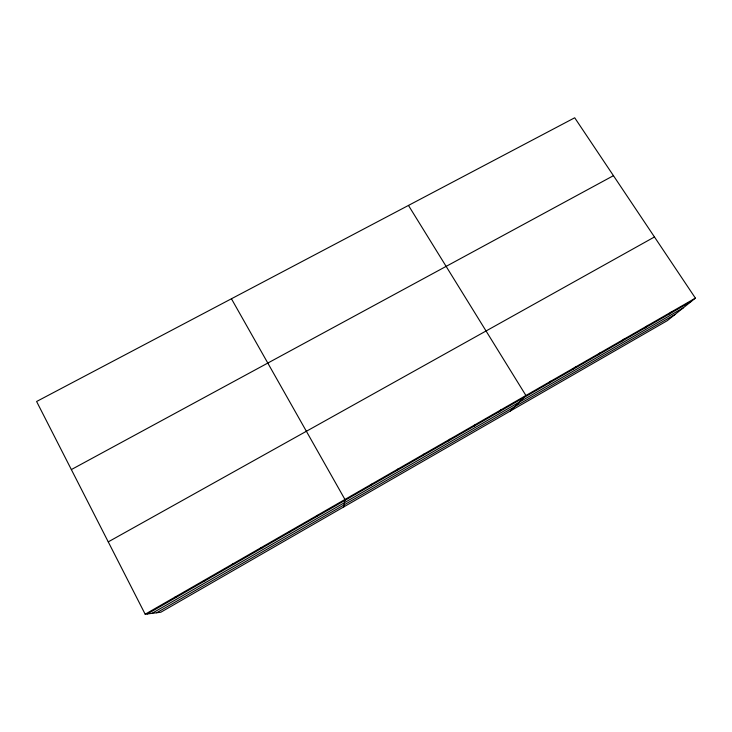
<?xml version="1.0" encoding="UTF-8"?>
<svg xmlns="http://www.w3.org/2000/svg" width="732" height="732" viewBox="0 0 732 732"><rect width="100%" height="100%" fill="white"/><g stroke="black" fill="none" stroke-linecap="round" stroke-linejoin="round"><path stroke-width="1.1" d="M343.747 506.928L344.946 499.462L231.431 298.766M371.087 485.371L371.545 484.181M397.147 470.402L397.897 469.047M422.95 455.569L423.993 454.05M448.515 440.874L449.832 439.209M473.842 426.326L475.434 424.496M498.94 411.906L500.798 409.929M510.405 410.981L525.924 395.5L408.465 205.427M548.424 383.467L550.812 381.198M572.827 369.44L575.471 367.034M597.01 355.551L599.901 352.998M620.965 341.78L624.103 339.099M644.709 328.137L648.085 325.319M668.243 314.614L671.848 311.667M695.4 298.134L667.291 320.662L160.82 612.236L145.183 614.221L36.6 401.493L574.702 117.779L695.4 298.134L145.183 614.221M147.342 613.947L691.557 301.218M152.018 613.352L683.176 307.934M156.602 612.776L674.931 314.54M108.254 541.872L654.463 236.967M71.352 469.578L613.443 175.671M174.6 597.321L176.403 597.239M203.725 580.595L205.18 580.705M232.538 564.033L233.664 564.345M261.068 547.646L261.864 548.14M289.314 531.423L289.781 532.091M317.267 515.365L317.413 516.216"/></g></svg>
